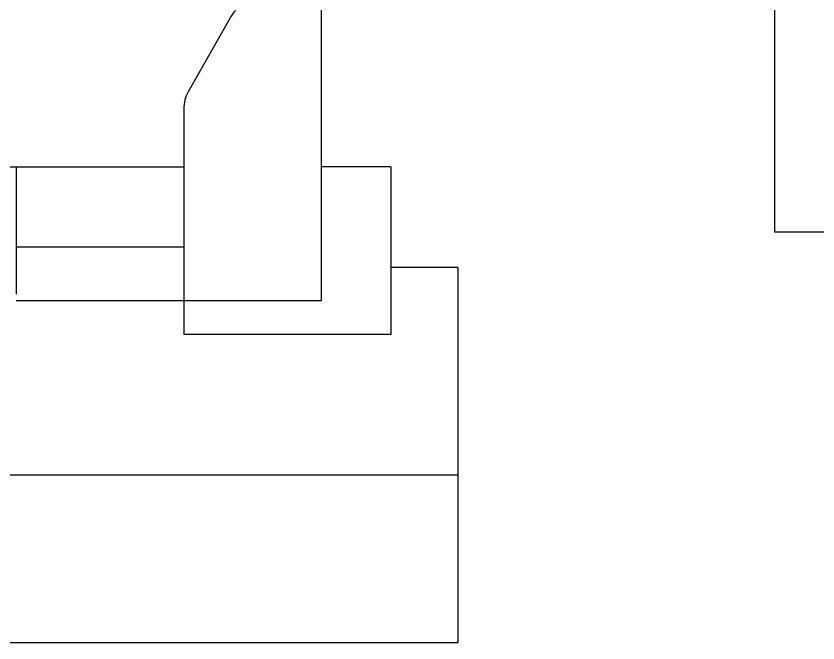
# Model space of a CAD drawing. Extents: x -1568 to -728, y -1287 to -990.
# Drawn here: x -848.43 to -842.46, y -1153.65 to -1148.98 of the extents above; entities that cross this region are included whole.
import ezdxf

# ---------------------------------------------------------------- set-up
doc = ezdxf.new("R2010")
doc.units = 0
doc.header["$LTSCALE"] = 5
doc.layers.get('0').update_dxf_attribs({"linetype": 'CONTINUOUS'})
doc.layers.add('道路结构', color=7, linetype='CONTINUOUS')

msp = doc.modelspace()

# ---------------------------------------------------------------- linework, layer by layer
for p, q in [((-846.16134, -1148.8494), (-846.16134, -1151.0994)), ((-846.83025, -1148.97599), (-847.15153, -1149.542)), ((-847.18411, -1149.66541), (-847.18411, -1151.3494)), ((-905.93411, -1150.0994), (-847.18411, -1150.0994)), ((-848.43411, -1150.0994), (-848.43411, -1150.2994)), ((-848.43411, -1150.0994), (-848.43411, -1150.6994)), ((-847.18411, -1150.0994), (-847.18411, -1151.3494)), ((-845.6423, -1150.0994), (-846.16134, -1150.0994)), ((-845.6423, -1150.0994), (-846.16134, -1150.0994)), ((-845.6423, -1150.0994), (-845.6423, -1151.3494)), ((-848.43411, -1150.2994), (-848.43411, -1150.4994)), ((-848.43411, -1150.4994), (-848.43411, -1151.0494)), ((-842.78411, -1150.58535), (-842.18411, -1150.58535)), ((-847.18411, -1150.6994), (-848.43411, -1150.6994)), ((-845.1423, -1150.8494), (-845.6423, -1150.8494)), ((-845.1423, -1150.8494), (-845.1423, -1152.3994)), ((-845.1423, -1150.8494), (-845.1423, -1152.3994)), ((-847.18411, -1151.0994), (-848.43411, -1151.0994)), ((-846.16134, -1151.0994), (-847.18411, -1151.0994)), ((-845.6423, -1151.3494), (-847.18411, -1151.3494)), ((-845.1423, -1152.3994), (-867.59488, -1152.3994)), ((-845.1423, -1152.3994), (-845.1423, -1153.6494)), ((-845.1423, -1153.6494), (-867.59488, -1153.6494))]:
    msp.add_line(p, q)
for centre, start, end in [((-846.61284, -1149.0994), 90, 150.420038), ((-846.93411, -1149.66541), 150.420038, 180)]:
    msp.add_arc(centre, 0.25, start, end)
at = {"layer": '道路结构'}
msp.add_line((-842.78411, -1148.8494), (-842.78411, -1150.58535), dxfattribs=at)

doc.saveas('drawing.dxf')
